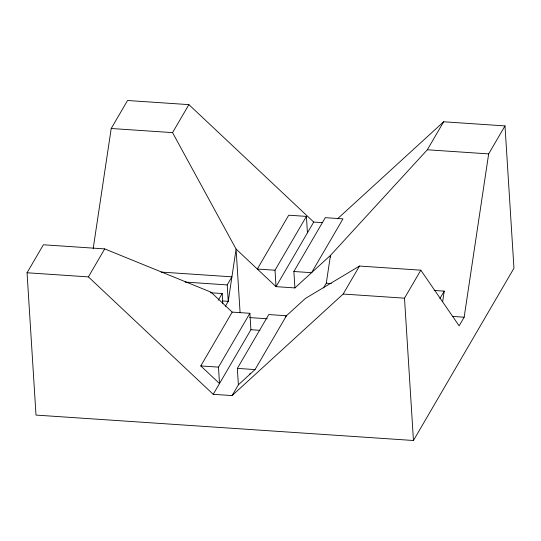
<?xml version="1.0" encoding="UTF-8"?>
<svg xmlns="http://www.w3.org/2000/svg" width="541" height="541" viewBox="0 0 541 541"><rect width="100%" height="100%" fill="white"/><g stroke="black" fill="none" stroke-linecap="round" stroke-linejoin="round"><path stroke-width="0.81" d="M93.201 248.481L111.216 128.494L127.548 100.504L188.883 104.629L313.719 222.053L322.747 222.655M323.532 287.9L326.284 283.193L330.45 255.426L427.329 149.776L443.661 121.779L504.996 125.911L513.95 268.235L413.452 440.496L36.004 415.089L27.05 272.765L43.381 244.775L104.717 248.901L210.963 292.14L232.184 312.103L249.881 313.293L250.916 329.712L213.228 394.315L88.386 276.897L27.05 272.765M442.639 301.743L444.235 291.132L434.125 290.449M285.208 316.884L305.327 298.49L359.495 266.05L420.83 270.182L459.126 325.831L464.151 317.215L488.665 153.901L504.996 125.911M88.386 276.897L104.717 248.901M330.558 257.103L330.45 255.426L294.906 287.92L276.038 286.649L236.086 249.076L172.552 132.626L188.883 104.629M218.26 300.255L222.182 293.526L210.388 292.735M225.313 306.362L228.241 301.337L227.206 284.911L231.92 276.836L161.15 272.076M249.881 313.293L218.476 367.129L219.511 383.549L200.779 365.932L232.184 312.103M275.004 270.23L306.409 216.393L288.711 215.203L257.313 269.039L275.004 270.23L276.038 286.649L313.719 222.053M238.378 384.82L237.35 368.394L268.755 314.564L286.446 315.755L255.041 369.584L238.378 384.82L232.103 395.586L213.228 394.315M293.878 271.501L325.283 217.665L342.974 218.855L311.569 272.691L293.878 271.501L294.906 287.92M249.489 374.663L250.334 373.209M232.103 395.586L343.163 294.047L359.495 266.05M413.452 440.496L404.499 298.172L420.83 270.182M439.914 298.531L444.235 291.132M337.557 218.78L443.661 121.779M111.216 128.494L172.552 132.626M427.329 149.776L488.665 153.901M326.284 283.193L331.335 283.531M185.083 282.077L227.206 284.911M343.163 294.047L404.499 298.172M222.344 300.938L228.241 301.337L236.086 249.076L240.096 312.766M452.35 316.417L464.151 317.215M249.624 317.574L267.322 318.771M250.916 329.712L259.937 330.321M200.779 365.932L218.476 367.129M237.35 368.394L255.041 369.584M306.409 216.393L307.444 232.819M222.182 293.526L222.804 303.379"/></g></svg>
